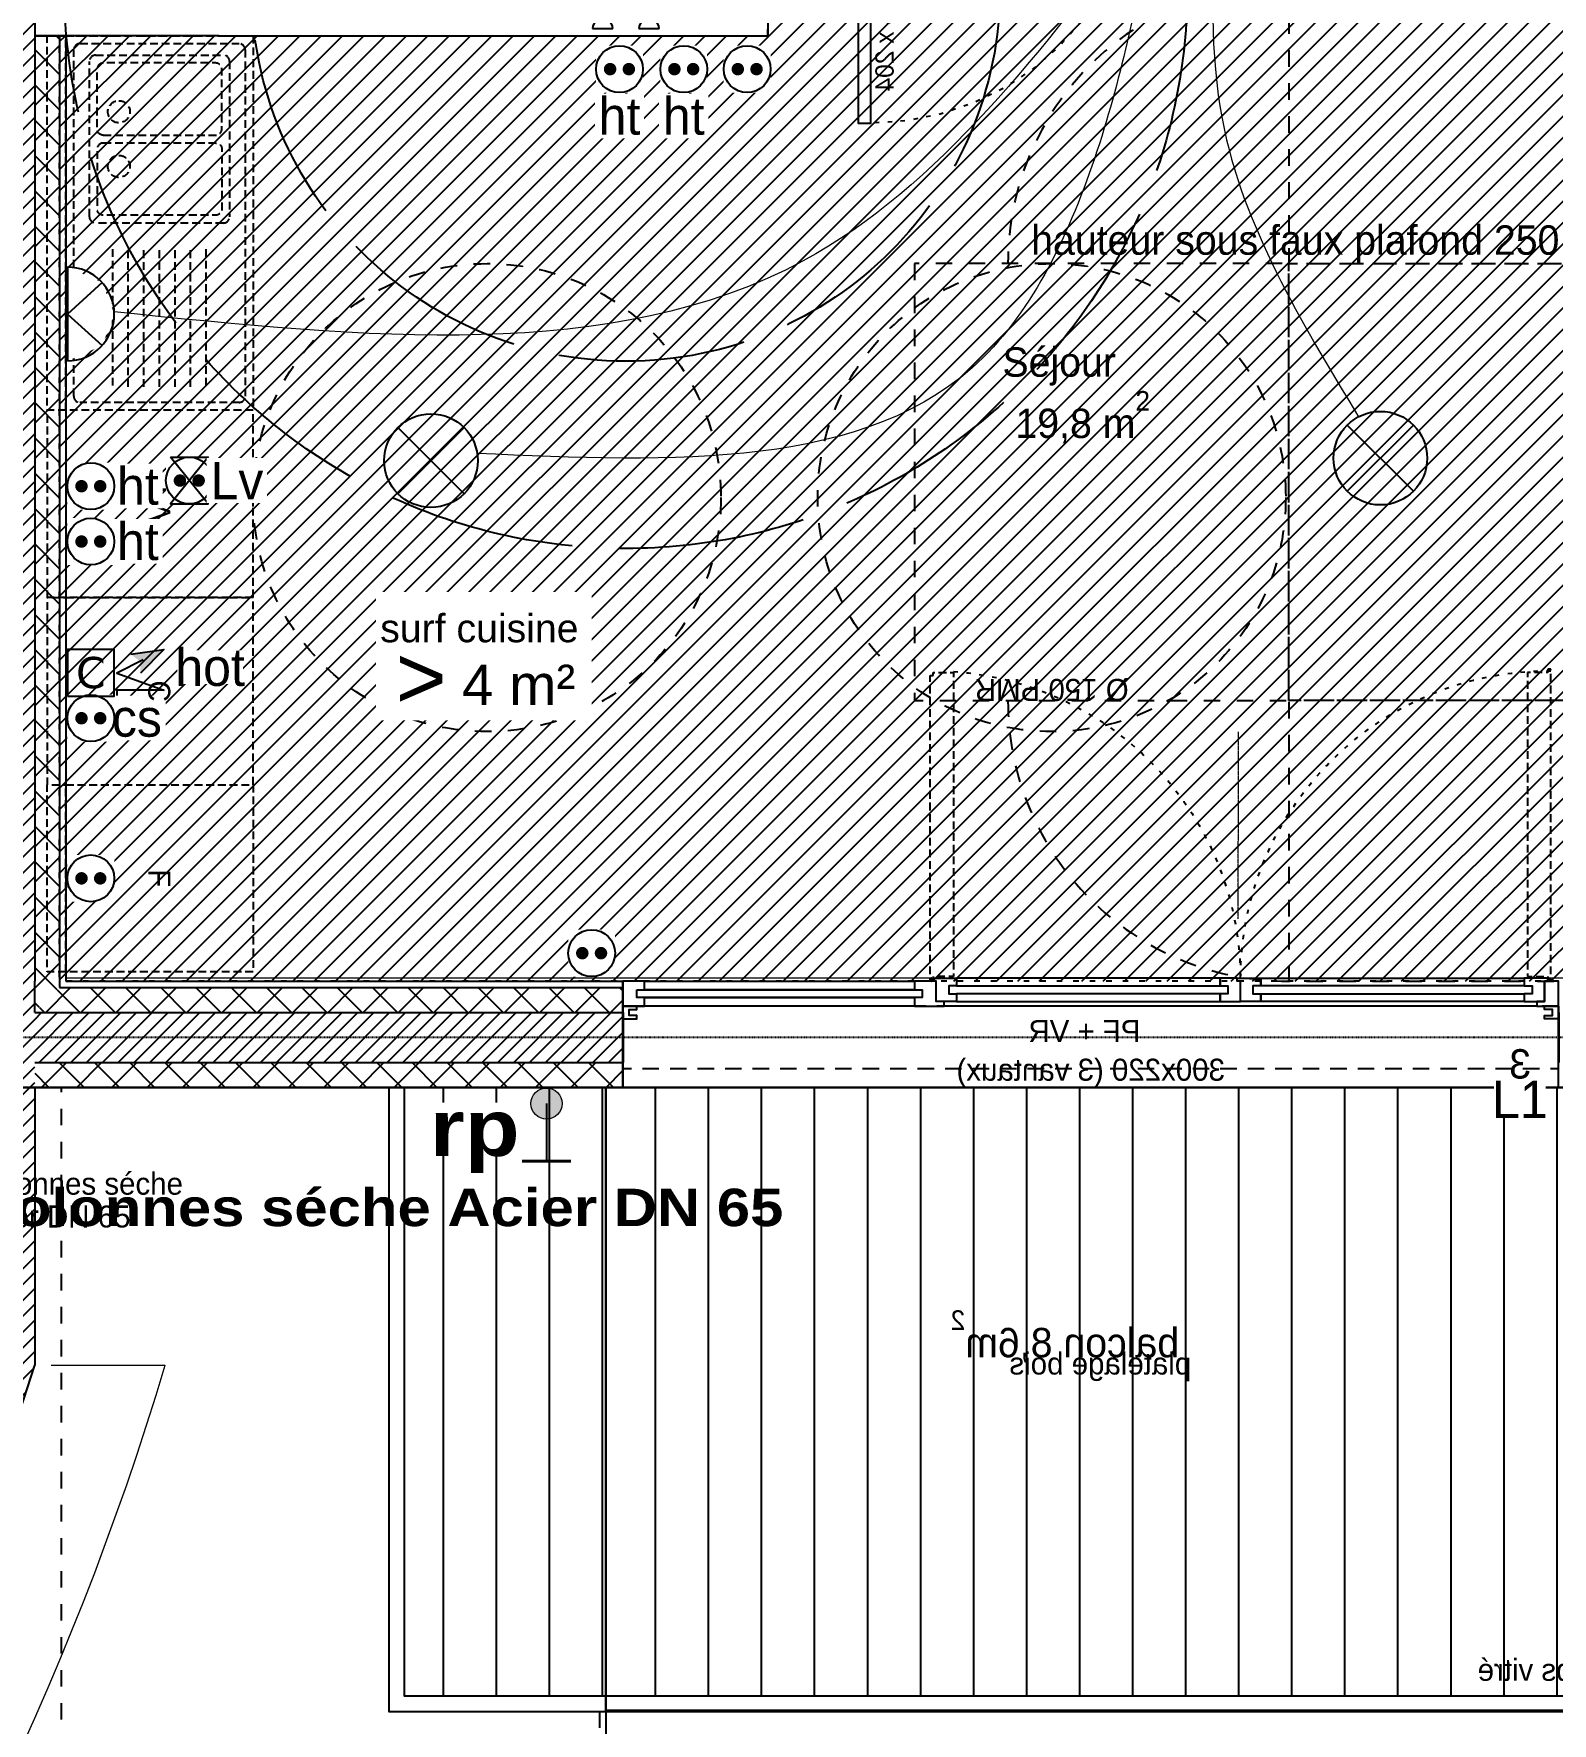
# Model space of a CAD drawing. Header units: centimetres. Extents: x -35664 to 50682, y -23001 to 23705.
# Drawn here: x 5020 to 5506, y 3314 to 3855 of the extents above; entities that cross this region are included whole.
import ezdxf

# ---------------------------------------------------------------- set-up
doc = ezdxf.new("R2010")
doc.units = ezdxf.units.CM
for name, pattern in [('ACAD_ISO02W100', [15, 12, -3]), ('ACAD_ISO03W100', [0.295276, 0.11811, -0.177165]), ('prlm_ef', [0.165, 0.1, -0.065]), ('Style de ligne -1', [0.41664, 0.20828, -0.20836]), ('Style de ligne -13', [0.147638, 0.098425, -0.049213]), ('Style de ligne -14', [0.147638, 0.098425, -0.049213]), ('Style de ligne -17', [0.347222, 0.20828, -0.138942]), ('Style de ligne -18', [0.164042, 0.054681, -0.109361]), ('Style de ligne -5', [0.20828, 0.069425, -0.138855]), ('VW-01', [0.41656, 0.20828, -0.20828])]:
    doc.linetypes.add(name, pattern=pattern)
doc.layers.add('01_poutres', color=252, linetype='Continuous', lineweight=20)
doc.layers.add('prlm-ELEC-CFO', color=1, linetype='Continuous', lineweight=25)
for name, color, linetype in [('B aménagement intérieur', 252, 'Continuous'), ('B Faux plafonds', 9, 'Continuous'), ('B Faux plafonds_Hatch', 9, 'Continuous'), ('B GÈnÈral_Hatch', 252, 'Continuous'), ('B Général', 252, 'Continuous'), ('C ANNOTATIONS-axes horizontaux', 252, 'Style de ligne -1'), ('C ANNOTATIONS-PMR', 252, 'Style de ligne -5'), ('C ANNOTATIONS-prestations', 252, 'Continuous'), ('C ANNOTATIONS-texte', 252, 'Continuous'), ('C ANNOTATIONS-texte surfaces', 252, 'Continuous'), ('D SURFACES-shab', 252, 'Continuous'), ('F REMPLISSAGE-vert foncé', 252, 'Continuous'), ('prlm-BA', 252, 'Continuous'), ('prlm-EAU-EF', 161, 'Continuous'), ('prlm-MOD', 64, 'Continuous'), ('prlm-VMC', 93, 'Continuous')]:
    doc.layers.add(name, color=color, linetype=linetype)
doc.layers.add('prlm-ZEROPLOT', color=254, linetype='Continuous', plot=False)
doc.layers.get('prlm-VMC').off()
doc.styles.add('Eurostile', font='Eurosti.TTF')
doc.styles.add('Eurostile (bold)', font='Eurostib.TTF')
doc.styles.add('Eurostile (italic)', font='Eurostib.TTF')
doc.styles.add('prlm-eau-ef', font='ariblk.ttf', dxfattribs={"height": 18})
doc.styles.add('prlm-elec-cfo', font='comic.ttf', dxfattribs={"height": 12})
doc.styles.add('prlm-sejc', font='arial.ttf', dxfattribs={"height": 20})
doc.styles.get("Standard").update_dxf_attribs({"font": 'isocp.shx', "height": 15})
pattern_1 = [(45, (0, 0), (2.4253472, -2.6458333), [])]
pattern_2 = [(135, (0, 0), (-5.656854, -5.656854), []), (225, (0, 0), (-5.656854, 5.656854), [])]
pattern_3 = [(-45, (0, 0), (5.656854, 5.656854), []), (45, (0, 0), (5.656854, -5.656854), [])]

# ---------------------------------------------------------------- blocks, each defined once
blk = doc.blocks.new('A 90.Balcon')
at = {"layer": 'B GÈnÈral_Hatch', "linetype": 'Continuous'}
h = blk.add_hatch(dxfattribs=at)
h.set_pattern_fill('H_BARDAGE V 150', color=256, style=0, pattern_type=2)
h.set_pattern_definition([(90, (0, 0), (17, 0), [])])
h.paths.add_polyline_path([(-220, 110), (220, 110), (220, -85), (-220, -85)])
at = {"layer": 'B Général', "linetype": 'Continuous', "flags": 128}
for points in [[(-225, 110), (225, 110), (225, -90), (-225, -90)], [(-220, 110), (220, 110), (220, -85), (-220, -85)]]:
    blk.add_lwpolyline(points, close=True, dxfattribs=at)
at = {"layer": 'C ANNOTATIONS-prestations', "line_spacing_factor": 0.894142, "style": 'Eurostile'}
for s, insert, char_height, attachment_point in [('balcon 8,6m{\\H0.6667x;\\S2 ^ ;}', (47.16, 38.55), 9.412, 3), ('platelage bois', (-32.26, 25.02), 7.059, 1), ('garde-corps vitré', (-194.9, -73.14), 7.059, 1)]:
    blk.add_mtext(s, dxfattribs=dict(at, insert=insert, char_height=char_height, attachment_point=attachment_point))
blk = doc.blocks.new('A 90.Lave Vaisselle')
at = {"layer": 'B Général', "linetype": 'Style de ligne -13', "ltscale": 25.4, "flags": 128}
blk.add_lwpolyline([(-30, 30), (-30, 36), (30, 36), (30, 30)], dxfattribs=at)
blk.add_lwpolyline([(-30, 30), (30, 30), (30, -30), (-30, -30)], close=True, dxfattribs=at)
at = {"layer": 'B Général', "insert": (0, 0), "char_height": 7.059, "attachment_point": 5, "line_spacing_factor": 0.894142, "style": 'Eurostile'}
blk.add_mtext('LV', dxfattribs=at)
blk = doc.blocks.new('A 90.Evier 120.60 T3 et +')
at = {"layer": 'B Général', "linetype": 'Style de ligne -13', "ltscale": 25.4}
for p, q in [((-57.5, -55.5), (-57.5, -4.5)), ((-55.5, -2.5), (55.5, -2.5)), ((57.5, -4.5), (57.5, -55.5)), ((0, -50.5), (0, -9.53)), ((2, -7.53), (51.79, -7.53)), ((18.98, -10), (18.98, -10)), ((53.79, -9.53), (53.79, -50.5)), ((-52.12, -15), (-7.88, -15)), ((-52.5, -20), (-7.5, -20)), ((-52.5, -25), (-7.5, -25)), ((-52.5, -30), (-7.5, -30)), ((-52.5, -35), (-7.5, -35)), ((-52.5, -40), (-7.5, -40)), ((-52.12, -45), (-7.88, -45)), ((25.65, -43.33), (25.65, -43.33)), ((51.79, -52.5), (2, -52.5)), ((9.17, -50), (9.17, -50)), ((55.5, -57.5), (-55.5, -57.5))]:
    blk.add_line(p, q, dxfattribs=at)
at = {"layer": 'B Général', "linetype": 'Style de ligne -13', "ltscale": 25.4, "flags": 128}
blk.add_lwpolyline([(-60, 0), (-60, 6), (60, 6), (60, 0)], dxfattribs=at)
blk.add_lwpolyline([(-60, 0), (60, 0), (60, -60), (-60, -60)], close=True, dxfattribs=at)
for points in [[(25.65, -12), (25.65, -48, -0.414212), (23.65, -50), (4.5, -50, -0.198914), (3.09, -49.41, -0.198914), (2.5, -48), (2.5, -12, -0.414214), (4.5, -10)], [(25.65, -12, 0.414212), (23.65, -10), (4.45, -10)], [(28.15, -12), (28.15, -48, 0.414212), (30.15, -50), (49.29, -50, 0.198914), (50.71, -49.41, 0.198914), (51.29, -48), (51.29, -12, 0.414214), (49.29, -10)], [(28.15, -12, -0.414212), (30.15, -10), (49.34, -10)]]:
    blk.add_lwpolyline(points, format="xyb", dxfattribs=at)
at = {"layer": 'B Général', "linetype": 'Style de ligne -13', "ltscale": 25.4}
for centre, start, end in [((-55.5, -4.5), 90, 180), ((55.5, -4.5), 0, 90), ((2, -9.53), 90, 180), ((51.79, -9.53), 0, 90), ((2, -50.5), 180, 270), ((51.79, -50.5), 270, 0), ((-55.5, -55.5), 180, 270), ((55.5, -55.5), 270, 0)]:
    blk.add_arc(centre, 2, start, end, dxfattribs=at)
for centre in [(18.15, -17), (35.65, -17)]:
    blk.add_ellipse(centre, major_axis=(3.54, 0), ratio=1, dxfattribs=at)
blk = doc.blocks.new('A 90.Frigo')
at = {"layer": 'B Général', "linetype": 'Style de ligne -13', "ltscale": 25.4, "flags": 128}
blk.add_lwpolyline([(-30, 30), (30, 30), (30, -30), (-30, -30)], close=True, dxfattribs=at)
blk.add_lwpolyline([(30, -30), (30, -36), (-30, -36), (-30, -30)], dxfattribs=at)
at = {"layer": 'B Général', "insert": (0, 0), "char_height": 7.06, "attachment_point": 5, "line_spacing_factor": 0.894142, "style": 'Eurostile'}
blk.add_mtext('F', dxfattribs=at)
blk = doc.blocks.new('A 90.Cuisson')
at = {"layer": 'B Général', "linetype": 'Style de ligne -13', "ltscale": 25.4, "flags": 128}
blk.add_lwpolyline([(-30, 30), (-30, 36), (30, 36), (30, 30)], dxfattribs=at)
blk.add_lwpolyline([(-30, 30), (30, 30), (30, -30), (-30, -30)], close=True, dxfattribs=at)
at = {"layer": 'B Général', "insert": (0, 0), "char_height": 7.06, "attachment_point": 5, "line_spacing_factor": 0.894142, "style": 'Eurostile'}
blk.add_mtext('C', dxfattribs=at)
blk = doc.blocks.new('A 90.Rond 150_PMR')
at = {"layer": 'B Général', "linetype": 'VW-01', "ltscale": 25.4}
blk.add_circle((0, 0), 75, dxfattribs=at)
at = {"layer": 'B Général', "insert": (-61.5, 0), "char_height": 7.059, "attachment_point": 5, "rotation": 90, "line_spacing_factor": 0.894142, "style": 'Eurostile (italic)'}
blk.add_mtext('Ø 150 PMR', dxfattribs=at)
blk = doc.blocks.new('A 90.PP 80')
at = {"layer": 'B Général', "flags": 128}
blk.add_lwpolyline([(-43, 2.5), (-43, 85.5), (-39, 85.5), (-39, 2.5)], close=True, dxfattribs=at)
at = {"layer": 'B Général', "linetype": 'Style de ligne -18', "ltscale": 25.4, "flags": 128}
blk.add_lwpolyline([(46, 2.5), (45.27, 13.33), (43.1, 23.98), (39.53, 34.26), (34.61, 44), (28.44, 53.03), (21.1, 61.19), (12.74, 68.35), (3.5, 74.38), (-6.47, 79.18), (-17, 82.67), (-27.91, 84.79), (-39, 85.5)], dxfattribs=at)
at = {"layer": 'B Général', "linetype": 'Continuous', "flags": 128}
for points in [[(-45, 2.5), (-43, 2.5), (-43, 0), (-40, 0), (-40, -2.5), (-45, -2.5)], [(48, 2.5), (46, 2.5), (46, 0), (43, 0), (43, -2.5), (48, -2.5), (48, -2.5), (48, -2.5), (48, 1.79), (48, 1.79)]]:
    blk.add_lwpolyline(points, close=True, dxfattribs=at)
at = {"layer": 'C ANNOTATIONS-prestations', "insert": (-37.5, 32.5), "char_height": 5.8825, "attachment_point": 1, "rotation": 90, "line_spacing_factor": 0.894142, "style": 'Eurostile'}
blk.add_mtext('PP 83 x 204', dxfattribs=at)
blk = doc.blocks.new('A 90.Groupe-12-1')
at = {"layer": 'B Général', "linetype": 'VW-01', "ltscale": 25.4}
blk.add_line((70, -114.99), (-70, -80.35), dxfattribs=at)
at = {"layer": 'B Général', "linetype": 'VW-01', "ltscale": 25.4, "flags": 128}
for points in [[(-70, 35), (70, 35), (70, -155), (-70, -155)], [(-70, -114.99), (70, -114.99), (70, -155), (-70, -155)]]:
    blk.add_lwpolyline(points, close=True, dxfattribs=at)
blk = doc.blocks.new('A 90.Lit 140.190_PMR 2')
at = {"layer": 'B Général', "linetype": 'VW-01', "ltscale": 25.4, "flags": 128}
for points in [[(70, 155), (-70, 155), (-70, 35), (70, 35)], [(-70, -155), (-70, 35), (-160, 35), (-160, -155)], [(160, -155), (160, 35), (70, 35), (70, -155)]]:
    blk.add_lwpolyline(points, close=True, dxfattribs=at)
at = {"layer": 'B Général', "linetype": 'VW-01', "ltscale": 25.4}
for centre, start, end in [((-70, 35), 90, 180), ((70, 35), 0, 90)]:
    blk.add_arc(centre, 90, start, end, dxfattribs=at)
at = {"layer": 'B Général'}
blk.add_blockref('A 90.Groupe-12-1', (0, 0), dxfattribs=at)
blk = doc.blocks.new('A 90.Groupe-13-1')
at = {"layer": 'B Faux plafonds_Hatch', "linetype": 'Continuous'}
h = blk.add_hatch(dxfattribs=at)
h.set_pattern_fill('F_P__SOFFITE', color=256, style=0, pattern_type=2)
h.set_pattern_definition([(45, (0, 0.2205), (-3.5277778, 3.3072917), [])])
h.paths.add_polyline_path([(5254.96, 3879.39), (5254.96, 3909.39), (5422.96, 3909.39), (5422.96, 3921.39), (5611.96, 3921.39), (5611.96, 3551.39), (5027.96, 3551.39), (5027.96, 3854.39), (5254.96, 3854.39)])
at = {"layer": 'B Faux plafonds', "linetype": 'Style de ligne -5', "ltscale": 25.4, "flags": 128}
blk.add_lwpolyline([(5254.96, 3879.39), (5254.96, 3909.39), (5422.96, 3909.39), (5422.96, 3921.39), (5611.96, 3921.39), (5611.96, 3551.39), (5027.96, 3551.39), (5027.96, 3854.39), (5254.96, 3854.39)], close=True, dxfattribs=at)
at = {"layer": 'B Général', "linetype": 'Continuous'}
for p, q in [((5254.96, 3909.39), (5254.96, 3854.39)), ((5078.96, 3854.39), (5019.96, 3854.39)), ((5078.96, 3854.39), (5254.96, 3854.39))]:
    blk.add_line(p, q, dxfattribs=at)
at = {"layer": 'B Général'}
blk.add_line((5029.96, 3854.39), (5029.96, 3734.39), dxfattribs=at)
at = {"layer": 'D SURFACES-shab', "lineweight": 18, "flags": 128}
blk.add_lwpolyline([(5029.96, 3552.39), (5029.96, 3854.39), (5254.96, 3854.39), (5254.96, 3909.39), (5422.96, 3909.39), (5422.96, 3921.27), (5611.96, 3921.27), (5611.96, 3552.39)], close=True, dxfattribs=at)
at = {"layer": 'F REMPLISSAGE-vert foncé', "linetype": 'Continuous'}
for p, q in [((5254.96, 3943.38), (5254.96, 3854.39)), ((5078.96, 3854.39), (5019.96, 3854.39)), ((5078.96, 3854.39), (5254.96, 3854.39))]:
    blk.add_line(p, q, dxfattribs=at)
at = {"layer": 'B aménagement intérieur', "xscale": -1, "rotation": 180}
blk.add_blockref('A 90.PP 80', (5326.95, 3911.89), dxfattribs=at)
at = {"layer": 'B Général'}
for name, p, rotation in [('A 90.Lit 140.190_PMR 2', (5456.96, 3711.39), 90), ('A 90.Evier 120.60 T3 et +', (5029.96, 3794.39), 90), ('A 90.Frigo', (5059.96, 3584.39), 270)]:
    blk.add_blockref(name, p, dxfattribs=dict(at, rotation=rotation))
at = {"layer": 'B Général', "xscale": -1, "rotation": 90}
for name, p in [('A 90.Lave Vaisselle', (5059.96, 3704.39)), ('A 90.Cuisson', (5059.96, 3644.39))]:
    blk.add_blockref(name, p, dxfattribs=at)
at = {"layer": 'C ANNOTATIONS-PMR', "ltscale": 25.4, "rotation": 90}
for p in [(5164.96, 3706.39), (5345.99, 3706.39)]:
    blk.add_blockref('A 90.Rond 150_PMR', p, dxfattribs=at)
at = {"layer": 'C ANNOTATIONS-prestations', "insert": (5339.4, 3781.39), "char_height": 9.412, "width": 186, "attachment_point": 7, "line_spacing_factor": 0.894142, "style": 'Eurostile (italic)'}
blk.add_mtext('hauteur sous faux plafond {\\fEurostile|b0|i0|c0|p0;250}', dxfattribs=at)
at = {"layer": 'C ANNOTATIONS-texte', "insert": (5348.39, 3742.29), "char_height": 9.412, "attachment_point": 8, "line_spacing_factor": 0.894142, "style": 'Eurostile'}
blk.add_mtext('Séjour', dxfattribs=at)
at = {"layer": 'C ANNOTATIONS-texte surfaces', "insert": (5355.93, 3740.55), "char_height": 9.412, "attachment_point": 2, "line_spacing_factor": 0.894142, "style": 'Eurostile'}
blk.add_mtext('19,8 m{\\H0.6667x;\\S2^ ;}', dxfattribs=at)
blk = doc.blocks.new('A 90.PF 300.220 + VR (3 vantaux)')
at = {"layer": 'B Général', "linetype": 'Continuous'}
for p, q in [((-150, 7), (-150, 17)), ((150, 7), (150, 17))]:
    blk.add_line(p, q, dxfattribs=at)
at = {"layer": 'B Général', "linetype": 'Continuous', "lineweight": 35}
for p, q in [((-150, 7), (-150, -9)), ((150, 7), (150, -9))]:
    blk.add_line(p, q, dxfattribs=at)
at = {"layer": 'B Général'}
blk.add_line((-143, 9), (47, 9), dxfattribs=at)
at = {"layer": 'B Général', "linetype": 'Style de ligne -14', "ltscale": 25.4, "flags": 128}
for points in [[(-147.5, 117), (-146.5, 117), (-146.5, 116), (-140, 116), (-140, 18.5), (-146.5, 18.5), (-146.5, 17.5), (-147.5, 17.5)], [(51.5, 115), (50.5, 115), (50.5, 116), (44, 116), (44, 18.5), (50.5, 18.5), (50.5, 17.5), (51.5, 17.5)]]:
    blk.add_lwpolyline(points, close=True, dxfattribs=at)
at = {"layer": 'B Général', "flags": 128}
for points in [[(-143, 10.5), (-143, 9), (-150, 9), (-150, 17), (-145.5, 17), (-145.5, 10.5)], [(-54.5, 18), (-139, 18), (-139, 15.5), (-54.5, 15.5)], [(-41.5, 18), (43, 18), (43, 15.5), (-41.5, 15.5)], [(56.5, 17), (56.5, 14.25), (54, 14.25), (54, 11.75), (56.5, 11.75), (56.5, 9), (47, 9), (47, 10.5), (49.5, 10.5), (49.5, 17)], [(143, 17), (56.5, 17), (56.5, 14.25), (143, 14.25)], [(145.5, 14.25), (143, 14.25), (143, 17), (150, 17), (150, 9), (143, 9), (143, 11.75), (145.5, 11.75)], [(-54.5, 13), (-139, 13), (-139, 10.5), (-54.5, 10.5)], [(-41.5, 13), (43, 13), (43, 10.5), (-41.5, 10.5)], [(145.5, 14.25), (54, 14.25), (54, 11.75), (145.5, 11.75)], [(143, 11.75), (56.5, 11.75), (56.5, 9), (143, 9)], [(-150, 9), (-150, 5), (-145.5, 5), (-145.5, 6), (-148, 6), (-148, 8), (-145.5, 8), (-145.5, 9)], [(150, 9), (150, 5), (145.5, 5), (145.5, 6), (148, 6), (148, 8), (145.5, 8), (145.5, 9)]]:
    blk.add_lwpolyline(points, close=True, dxfattribs=at)
at = {"layer": 'B Général', "linetype": 'Continuous', "flags": 128}
for points in [[(-139, 15.5), (-141.5, 15.5), (-141.5, 13), (-139, 13), (-139, 10.5), (-145.5, 10.5), (-145.5, 17), (-146.5, 17), (-146.5, 18), (-139, 18)], [(-54.5, 15.5), (-52, 15.5), (-52, 13), (-54.5, 13), (-54.5, 10.5), (-48, 10.5), (-48, 17), (-47, 17), (-47, 18), (-54.5, 18)], [(-41.5, 15.5), (-44, 15.5), (-44, 13), (-41.5, 13), (-41.5, 10.5), (-48, 10.5), (-48, 17), (-47, 17), (-47, 18), (-41.5, 18)], [(43, 15.5), (45.5, 15.5), (45.5, 13), (43, 13), (43, 10.5), (49.5, 10.5), (49.5, 17), (50.5, 17), (50.5, 18), (43, 18)]]:
    blk.add_lwpolyline(points, close=True, dxfattribs=at)
at = {"layer": 'B Général', "linetype": 'Style de ligne -17', "ltscale": 25.4, "flags": 128}
blk.add_lwpolyline([(-150, 9), (150, 9), (150, -11), (-150, -11)], close=True, dxfattribs=at)
at = {"layer": 'B Général', "flags": 128}
blk.add_lwpolyline([(150, -9), (150, -17), (-150, -17), (-150, -9)], dxfattribs=at)
at = {"layer": 'B Général'}
for centre in [(-147, 17.5), (51, 17.5)]:
    blk.add_circle(centre, 0.5, dxfattribs=at)
at = {"layer": 'B Général', "linetype": 'Style de ligne -18', "ltscale": 25.4}
for centre, start, end in [((-147, 17.5), 0.2938, 90.2879), ((51, 17.5), 94.0649, 179.7062)]:
    blk.add_arc(centre, 99, start, end, dxfattribs=at)
at = {"layer": 'B Général', "insert": (2, 4.58), "char_height": 7.059, "attachment_point": 2, "rotation": 360, "line_spacing_factor": 0.894142, "style": 'Eurostile'}
blk.add_mtext('PF + VR', dxfattribs=at)
at = {"layer": 'C ANNOTATIONS-prestations', "rotation": 360, "line_spacing_factor": 0.894142}
for s, insert, char_height, attachment_point, style in [('3', (-141.15, -4.77), 9.41, 1, 'Eurostile (bold)'), ('300x220 (3 vantaux) ', (0, -7.82), 7.059, 2, 'Eurostile')]:
    blk.add_mtext(s, dxfattribs=dict(at, insert=insert, char_height=char_height, attachment_point=attachment_point, style=style))
blk = doc.blocks.new('xi.EA')
at = {"layer": 'prlm-ZEROPLOT', "color": 250, "linetype": 'ACAD_ISO03W100', "lineweight": 0, "ltscale": 0.2}
blk.add_lwpolyline([(0, 0), (0, 60)], dxfattribs=at)
blk = doc.blocks.new('xi.hot')
at = {"layer": 'prlm-ELEC-CFO', "lineweight": 5}
blk.add_hatch(color=0, dxfattribs=at).paths.add_polyline_path([(-3, 6), (-0.1, 3.7), (0, 0), (7.5, 7.5)])
at = {"layer": 'prlm-ELEC-CFO', "color": 0}
for points in [[(-3, 6), (7.5, 7.5), (0, 0)], [(0.95, 4.23), (-7.5, 0), (7.5, -5.5), (-7.5, -5.5), (-7.5, -7.5), (7.5, -7.5)]]:
    blk.add_lwpolyline(points, dxfattribs=at)
blk = doc.blocks.new('xi.PCS')
at = {"color": 0, "lineweight": 5}
blk.add_wipeout([(-7.5, -7.5), (7.5, -7.5), (7.5, 7.5), (-7.5, 7.5)], dxfattribs=at).dxf.layer = 'prlm-ELEC-CFO'
at = {"layer": 'prlm-ELEC-CFO', "color": 0, "linetype": 'ByBlock', "lineweight": 5, "const_width": 2}
for points in [[(-4, 0, 1), (-2, 0, 1)], [(2, 0, 1), (4, 0, 1)]]:
    blk.add_lwpolyline(points, format="xyb", close=True, dxfattribs=at)
at = {"layer": 'prlm-ELEC-CFO', "color": 0, "linetype": 'ByBlock', "lineweight": -2}
blk.add_circle((0, 0), 7.5, dxfattribs=at)
blk = doc.blocks.new('xi.SF32')
at = {"layer": 'prlm-ELEC-CFO', "color": 0, "flags": 128}
blk.add_lwpolyline([(-7.5, -7.5), (7.5, -7.5), (7.5, 7.5), (-7.5, 7.5)], close=True, dxfattribs=at)
at = {"layer": 'prlm-ELEC-CFO', "color": 0, "linetype": 'ByBlock', "insert": (0, 0), "char_height": 10, "width": 11.36, "attachment_point": 5}
blk.add_mtext('{\\fVerdana|b0|i0|c0|p34;C}', dxfattribs=at)
blk = doc.blocks.new('xi.LVrob')
at = {"layer": 'prlm-EAU-EF', "color": 0}
blk.add_lwpolyline([(-6, 7.5), (6, 7.5), (-6, -7.5), (6, -7.5)], close=True, dxfattribs=at)
blk = doc.blocks.new('xi.LV')
at = {"color": 0, "lineweight": 5}
blk.add_wipeout([(-7.5, -7.5), (7.5, -7.5), (7.5, 7.5), (-7.5, 7.5)], dxfattribs=at).dxf.layer = 'prlm-ELEC-CFO'
at = {"layer": 'prlm-ELEC-CFO', "color": 0, "linetype": 'ByBlock', "lineweight": 5, "const_width": 2}
for points in [[(-4, 0, 1), (-2, 0, 1)], [(2, 0, 1), (4, 0, 1)]]:
    blk.add_lwpolyline(points, format="xyb", close=True, dxfattribs=at)
at = {"layer": 'prlm-ELEC-CFO', "color": 0, "linetype": 'ByBlock', "lineweight": -2}
blk.add_circle((0, 0), 7.5, dxfattribs=at)
blk = doc.blocks.new('xi.PC')
at = {"color": 0, "lineweight": 5}
blk.add_wipeout([(-7.5, -7.5), (7.5, -7.5), (7.5, 7.5), (-7.5, 7.5)], dxfattribs=at).dxf.layer = 'prlm-ELEC-CFO'
at = {"layer": 'prlm-ELEC-CFO', "color": 0, "linetype": 'ByBlock', "lineweight": 5, "const_width": 2}
for points in [[(-4, 0, 1), (-2, 0, 1)], [(2, 0, 1), (4, 0, 1)]]:
    blk.add_lwpolyline(points, format="xyb", close=True, dxfattribs=at)
at = {"layer": 'prlm-ELEC-CFO', "color": 0, "linetype": 'ByBlock', "lineweight": -2}
blk.add_circle((0, 0), 7.5, dxfattribs=at)
blk = doc.blocks.new('xi.PCHT')
at = {"color": 0, "lineweight": 5}
blk.add_wipeout([(-7.5, -7.5), (7.5, -7.5), (7.5, 7.5), (-7.5, 7.5)], dxfattribs=at).dxf.layer = 'prlm-ELEC-CFO'
at = {"layer": 'prlm-ELEC-CFO', "color": 0, "linetype": 'ByBlock', "lineweight": 5, "const_width": 2}
for points in [[(-4, 0, 1), (-2, 0, 1)], [(2, 0, 1), (4, 0, 1)]]:
    blk.add_lwpolyline(points, format="xyb", close=True, dxfattribs=at)
at = {"layer": 'prlm-ELEC-CFO', "color": 0, "linetype": 'ByBlock', "lineweight": -2}
blk.add_circle((0, 0), 7.5, dxfattribs=at)
blk = doc.blocks.new('xi.PTCE')
at = {"layer": 'prlm-ELEC-CFO', "color": 0}
for points in [[(-10.61, 10.61), (10.61, -10.61)], [(10.61, 10.61), (-10.61, -10.61)]]:
    blk.add_lwpolyline(points, dxfattribs=at)
at = {"layer": 'prlm-ELEC-CFO', "color": 0, "linetype": 'ByBlock'}
blk.add_circle((0, 0), 15, dxfattribs=at)
blk = doc.blocks.new('xi.ECAP')
at = {"color": 0}
blk.add_wipeout([(-15, 0), (-10.13, 11.06), (0, 15), (10.13, 11.06), (15, 0)], dxfattribs=at).dxf.layer = 'prlm-ELEC-CFO'
at = {"layer": 'prlm-ELEC-CFO', "color": 0, "linetype": 'ByBlock', "lineweight": -2, "flags": 128}
blk.add_lwpolyline([(15, 0, 1), (-15, 0)], format="xyb", close=True, dxfattribs=at)
at = {"layer": 'prlm-ELEC-CFO', "color": 0}
blk.add_lwpolyline([(-10.13, 11.06), (0, 0), (10.13, 11.06)], dxfattribs=at)
blk = doc.blocks.new('xi.4m²')
at = {"color": 0}
blk.add_wipeout([(-34.54, 20.54), (34.54, 20.54), (34.54, -20.54), (-34.54, -20.54)], dxfattribs=at).dxf.layer = 'prlm-ELEC-CFO'
at = {"layer": 'prlm-ELEC-CFO', "color": 0, "attachment_point": 6, "line_spacing_factor": 0.8, "style": 'prlm-sejc'}
for s, insert, char_height in [('surf cuisine', (30.36, 8.9), 9), ('4 m²', (29.31, -9.19), 13)]:
    blk.add_mtext(s, dxfattribs=dict(at, insert=insert, char_height=char_height))
at = {"layer": 'prlm-ELEC-CFO', "color": 0, "style": 'prlm-sejc', "flags": 8}
blk.add_attdef('?', (-28.3, -16.79), '', height=20, dxfattribs=at)
blk = doc.blocks.new('xi.dchrob')
at = {"layer": 'prlm-MOD', "color": 161}
for p, q in [((8.16, -2.3), (8.16, 2.3)), ((13.38, 1.16), (13.38, -1.16))]:
    blk.add_line(p, q, dxfattribs=at)
for points in [[(0, 10.66), (0, 4.16)], [(4.19, -5.66), (4.19, 5.66)], [(5.77, 7.56), (8.16, 2.38)], [(0, -4.16), (0, -10.66)], [(5.77, -7.26), (8.16, -2.37)]]:
    blk.add_lwpolyline(points, dxfattribs=at)
for points in [[(2.5, 9.16), (4.19, 9.16), (4.19, 5.66), (2.5, 5.66)], [(13.38, -2.37), (8.16, -2.37), (8.16, 2.38), (13.38, 2.38)], [(2.5, -5.66), (4.19, -5.66), (4.19, -9.16), (2.5, -9.16)]]:
    blk.add_lwpolyline(points, close=True, dxfattribs=at)
for centre, radius, start, end in [((0, 7.41), 3.25, 32.579, 90), ((0, 7.41), 3.25, 270, 327.421), ((4.65, 7.56), 1.13, 0, 114.0743), ((0, -7.41), 3.25, 32.579, 90), ((0, -7.41), 3.25, 270, 327.421), ((4.65, -7.26), 1.13, 245.9257, 360)]:
    blk.add_arc(centre, radius, start, end, dxfattribs=at)
at = {"layer": 'prlm-ZEROPLOT', "color": 253, "linetype": 'ACAD_ISO02W100', "ltscale": 5}
for radius in [180, 120]:
    blk.add_circle((13.38, 0), radius, dxfattribs=at)
blk = doc.blocks.new('A 90.A$C29DF6A38')
at = {"layer": '01_poutres', "color": 0, "ltscale": 3}
blk.add_lwpolyline([(190.24, -1098.05), (226.83, -1098.05)], dxfattribs=at)
blk.add_arc((-682, -826.08), 948.65, 268.09005, 343.33995, dxfattribs=at)
blk = doc.blocks.new('xi.rp')
at = {"layer": 'prlm-EAU-EF', "lineweight": 5}
h = blk.add_hatch(color=0, dxfattribs=at)
edge = h.paths.add_edge_path()
edge.add_arc((0, 5), 5, 0, 360)
at = {"layer": 'prlm-EAU-EF', "color": 0, "const_width": 1, "flags": 128}
blk.add_lwpolyline([(-7.82, 23.46), (7.82, 23.46)], dxfattribs=at)
at = {"layer": 'prlm-EAU-EF', "color": 0, "flags": 128}
blk.add_lwpolyline([(0, 5), (0, 23.46)], dxfattribs=at)
at = {"layer": 'prlm-EAU-EF', "color": 0, "lineweight": 5}
blk.add_circle((0, 5), 5, dxfattribs=at)

msp = doc.modelspace()

# ---------------------------------------------------------------- hatches: boundary and pattern name
at = {"layer": 'B GÈnÈral_Hatch', "linetype": 'Continuous'}
h = msp.add_hatch(dxfattribs=at)
h.set_pattern_fill('50_BETON', color=256, style=0, pattern_type=2)
h.set_pattern_definition(pattern_1)
h.paths.add_polyline_path([(4999.962, 3431.428), (5019.962, 3428.339), (5019.962, 4134.389), (4999.962, 4134.389)])
h = msp.add_hatch(dxfattribs=at)
h.set_pattern_fill('50_BETON', color=256, style=0, pattern_type=2)
h.set_pattern_definition(pattern_1)
edge = h.paths.add_edge_path()
edge.add_line((5019.962, 3428.339), (4999.962, 3431.428))
edge.add_arc((4150.95, 3701.724), 891, 282.059505, 342.340299, ccw=False)
edge.add_line((4337.105, 2830.388), (4337.105, 2830.388))
edge.add_arc((4150.95, 3701.724), 891, 221.77871, 282.059505, ccw=False)
edge.add_line((3486.511, 3108.091), (3486.511, 3108.091))
edge.add_arc((4150.95, 3701.724), 891, 161.497915, 221.77871, ccw=False)
edge.add_line((3306.004, 3984.474), (3306.004, 3984.474))
edge.add_line((3306.004, 3984.474), (3286.945, 3990.543))
edge.add_arc((4150.95, 3701.724), 911, 161.516326, 221.85647)
edge.add_arc((4150.95, 3701.724), 911, 221.85647, 282.196613)
edge.add_arc((4150.95, 3701.724), 911, 282.196613, 342.536757)
h = msp.add_hatch(dxfattribs=at)
h.set_pattern_fill('02_ISOLANT', color=256, angle=90, style=0, pattern_type=2)
h.set_pattern_definition(pattern_2)
h.paths.add_polyline_path([(5019.964, 3541.389), (5027.964, 3549.389), (5027.964, 3854.389), (5019.964, 3854.389)])
h = msp.add_hatch(dxfattribs=at)
h.set_pattern_fill('02_ISOLANT', color=256, angle=90, style=0, pattern_type=2)
h.set_pattern_definition(pattern_2)
h.paths.add_polyline_path([(5019.962, 3541.389), (5019.964, 3541.389), (5019.964, 3549.389), (5019.962, 3549.389)])
h = msp.add_hatch(dxfattribs=at)
h.set_pattern_fill('02_ISOLANT', color=256, angle=-90, style=0, pattern_type=2)
h.set_pattern_definition(pattern_3)
h.paths.add_polyline_path([(5208.484, 3549.389), (5027.964, 3549.389), (5019.964, 3541.389), (5208.484, 3541.389)])
h = msp.add_hatch(dxfattribs=at)
h.set_pattern_fill('50_BETON', color=256, style=0, pattern_type=2)
h.set_pattern_definition(pattern_1)
h.paths.add_polyline_path([(5208.484, 3541.389), (5019.962, 3541.389), (5019.962, 3525.389), (5208.484, 3525.389)])
h = msp.add_hatch(dxfattribs=at)
h.set_pattern_fill('02_ISOLANT', color=256, angle=-90, style=0, pattern_type=2)
h.set_pattern_definition(pattern_3)
h.paths.add_polyline_path([(5208.484, 3525.389), (5019.962, 3525.389), (5019.962, 3517.389), (5208.484, 3517.389)])

# ---------------------------------------------------------------- linework, layer by layer
at = {"layer": 'B Général', "linetype": 'Continuous', "lineweight": 18}
for p, q in [((5019.962, 4134.389), (5019.962, 3551.389)), ((5019.962, 3541.389), (5019.964, 3541.389)), ((5019.964, 3541.389), (5208.484, 3541.389)), ((5019.962, 3525.389), (5208.484, 3525.389)), ((5019.962, 3517.389), (5019.962, 3428.339))]:
    msp.add_line(p, q, dxfattribs=at)
at = {"layer": 'B Général', "linetype": 'Continuous'}
for p, q in [((5019.962, 4134.389), (5019.962, 3551.389)), ((5019.964, 3854.389), (5019.964, 3551.389)), ((5019.964, 3854.389), (5019.964, 3551.389)), ((5019.964, 3854.389), (5029.964, 3854.389)), ((5027.964, 3854.389), (5027.964, 3549.389)), ((5029.964, 3854.389), (5029.964, 3551.389)), ((5029.964, 3854.389), (5029.964, 3551.389)), ((5019.962, 3551.389), (5019.964, 3551.389)), ((5019.962, 3551.389), (5019.964, 3551.389)), ((5019.962, 3549.389), (5019.964, 3549.389)), ((5019.962, 3549.389), (5019.964, 3549.389)), ((5019.964, 3541.389), (5019.964, 3551.389)), ((5027.964, 3549.389), (5208.484, 3549.389)), ((5027.964, 3549.389), (5208.484, 3549.389)), ((5029.964, 3551.389), (5208.484, 3551.389)), ((5029.964, 3551.389), (5208.484, 3551.389)), ((5208.484, 3517.389), (5208.484, 3551.389)), ((5019.962, 3541.389), (5019.964, 3541.389)), ((5019.964, 3541.389), (5208.484, 3541.389)), ((5019.962, 3525.389), (5208.484, 3525.389)), ((5019.962, 3517.389), (5019.962, 3428.339)), ((5019.962, 3517.389), (5208.484, 3517.389)), ((5019.962, 3517.389), (5208.484, 3517.389))]:
    msp.add_line(p, q, dxfattribs=at)
at = {"layer": 'B Général', "linetype": 'VW-01', "ltscale": 25.4}
msp.add_line((5201.041, 3317.389), (5201.041, 2568.403), dxfattribs=at)
at = {"layer": 'B Général', "linetype": 'VW-01', "ltscale": 25.4, "flags": 128}
msp.add_lwpolyline([(3823.047, 2592.403), (4999.96, 2592.403), (4999.96, 3517.389), (5028.465, 3517.389), (5028.465, 2568.498)], dxfattribs=at)
at = {"layer": 'B Général', "linetype": 'Continuous', "lineweight": 18}
msp.add_arc((4150.95, 3701.724), 911, 161.516326, 342.536757, dxfattribs=at)
at = {"layer": 'B Général', "linetype": 'Continuous'}
msp.add_arc((4150.95, 3701.724), 911, 248.903588, 342.536757, dxfattribs=at)
at = {"layer": 'C ANNOTATIONS-axes horizontaux'}
msp.add_line((12370.813, 3533.389), (2960.813, 3533.389), dxfattribs=at)
msp.add_line((12370.813, 3533.389), (2960.813, 3533.389), dxfattribs=at)
at = {"layer": 'prlm-ELEC-CFO', "lineweight": 13}
msp.add_spline([(5398.199, 3893.891), (5400.693, 3827.321), (5444.343, 3732.299)], degree=3, dxfattribs=at)
at = {"layer": 'prlm-ZEROPLOT'}
for points in [[(4931.965, 3517.389), (5203.041, 3517.389), (5203.041, 2568.403), (4931.965, 2568.403)], [(7638.484, 3317.639), (5203.041, 3317.639), (5203.041, 3517.389), (7638.484, 3517.389)]]:
    msp.add_lwpolyline(points, close=True, dxfattribs=at)
at = {"layer": 'prlm-ZEROPLOT', "ltscale": 25}
msp.add_lwpolyline([(6215.888, 3517.389), (4931.965, 3517.389), (4931.965, 2568.403)], dxfattribs=at)

# ---------------------------------------------------------------- block references
at = {"layer": 'B aménagement intérieur'}
msp.add_blockref('A 90.Groupe-13-1', (0, 0), dxfattribs=at)
at = {"layer": 'B Général', "xscale": -1}
for name, p in [('A 90.PF 300.220 + VR (3 vantaux)', (5358.484, 3534.389)), ('A 90.Balcon', (5358.434, 3407.389))]:
    msp.add_blockref(name, p, dxfattribs=at)
at = {"layer": 'prlm-EAU-EF'}
msp.add_blockref('xi.LVrob', (5069.519, 3711.85), dxfattribs=at)
at = {"layer": 'prlm-EAU-EF', "rotation": 179.9445044550223}
msp.add_blockref('xi.rp', (5184.059, 3517.18), dxfattribs=at)
at = {"layer": 'prlm-ELEC-CFO'}
for name, p in [('xi.PTCE', (5146.982, 3718.244)), ('xi.PTCE', (5451.35, 3719.037)), ('xi.hot', (5053.829, 3650.168))]:
    msp.add_blockref(name, p, dxfattribs=at)
at = {"layer": 'prlm-VMC', "rotation": 359.9853728350205}
msp.add_blockref('xi.EA', (5405.804, 3571.389), dxfattribs=at)

# ---------------------------------------------------------------- texts
at = {"layer": 'C ANNOTATIONS-prestations', "insert": (4999.788, 3490.045), "char_height": 7.059, "width": 85.21167, "attachment_point": 1, "rotation": 0, "line_spacing_factor": 0.894142, "style": 'Eurostile'}
msp.add_mtext('Colonnes séche Acier DN 65', dxfattribs=at)
at = {"layer": 'prlm-EAU-EF', "linetype": 'prlm_ef', "ltscale": 100, "insert": (4999.788, 3484.906), "char_height": 12, "width": 543.68527, "attachment_point": 1, "rotation": 0, "style": 'prlm-eau-ef'}
msp.add_mtext('Colonnes séche Acier DN 65', dxfattribs=at)

# ---------------------------------------------------------------- next in the draw order: block references
at = {"layer": 'prlm-ELEC-CFO'}
for p in [(5248.357, 3843.704), (5037.964, 3584.369), (5198.505, 3560.389)]:
    msp.add_blockref('xi.PC', p, dxfattribs=at)
msp.add_blockref('xi.4m²', (5163.942, 3655.569), dxfattribs=at).add_auto_attribs({'?': '>'})

# ---------------------------------------------------------------- next in the draw order: texts
at = {"layer": 'prlm-EAU-EF', "lineweight": 20, "insert": (5084.802, 3711.85), "char_height": 12, "attachment_point": 5, "line_spacing_factor": 0.8, "style": 'prlm-elec-cfo', "bg_fill": 3, "box_fill_scale": 1.1, "bg_fill_color": 256, "bg_fill_transparency": 0}
msp.add_mtext('Lv', dxfattribs=at)
at = {"layer": 'prlm-ELEC-CFO', "lineweight": 20, "char_height": 12, "line_spacing_factor": 0.8, "style": 'prlm-elec-cfo', "bg_fill": 3, "bg_fill_color": 256, "bg_fill_transparency": 0}
for s, insert, attachment_point, box_fill_scale in [('ht', (5207.427, 3828.628), 5, 1.1), ('ht', (5228.029, 3828.628), 5, 1.1), ('ht', (5053.041, 3692.303), 5, 1.1), ('hot', (5076.198, 3658.031), 2, 0.95), ('cs', (5052.709, 3635.684), 5, 1.1), ('L1', (5496.057, 3519.525), 2, 0.95)]:
    msp.add_mtext(s, dxfattribs=dict(at, insert=insert, attachment_point=attachment_point, box_fill_scale=box_fill_scale))

# ---------------------------------------------------------------- next in the draw order: block references
at = {"layer": 'prlm-ELEC-CFO'}
for name, p in [('xi.PCHT', (5207.427, 3843.704)), ('xi.PCHT', (5228.029, 3843.704)), ('xi.PCHT', (5037.964, 3692.303)), ('xi.PCS', (5037.964, 3635.684))]:
    msp.add_blockref(name, p, dxfattribs=at)

# ---------------------------------------------------------------- next in the draw order: texts
at = {"layer": 'prlm-ELEC-CFO', "lineweight": 20, "insert": (5084.802, 3711.85), "char_height": 12, "attachment_point": 5, "line_spacing_factor": 0.8, "style": 'prlm-elec-cfo', "bg_fill": 3, "box_fill_scale": 1.1, "bg_fill_color": 256, "bg_fill_transparency": 0}
msp.add_mtext('Lv', dxfattribs=at)

# ---------------------------------------------------------------- next in the draw order: linework, layer by layer
at = {"layer": 'prlm-ELEC-CFO', "lineweight": 13}
for points in [[(5377.158, 3894.894), (5266.36, 3782.28), (5045.469, 3765.926)], [(5378.807, 3893.983), (5361.257, 3819.804), (5324.018, 3751.263), (5161.803, 3720.551)]]:
    msp.add_spline(points, degree=3, dxfattribs=at)

# ---------------------------------------------------------------- next in the draw order: block references
at = {"layer": 'prlm-ELEC-CFO'}
for name, p in [('xi.LV', (5069.519, 3711.85)), ('xi.SF32', (5037.964, 3650.225))]:
    msp.add_blockref(name, p, dxfattribs=at)

# ---------------------------------------------------------------- next in the draw order: block references
at = {"layer": 'prlm-ELEC-CFO', "rotation": 270}
msp.add_blockref('xi.ECAP', (5030.485, 3765.23), dxfattribs=at)

# ---------------------------------------------------------------- next in the draw order: texts
at = {"layer": 'prlm-ELEC-CFO', "lineweight": 20, "insert": (5053.041, 3710.043), "char_height": 12, "attachment_point": 5, "line_spacing_factor": 0.8, "style": 'prlm-elec-cfo', "bg_fill": 3, "box_fill_scale": 1.1, "bg_fill_color": 256, "bg_fill_transparency": 0}
msp.add_mtext('ht', dxfattribs=at)

# ---------------------------------------------------------------- next in the draw order: block references
at = {"layer": 'prlm-EAU-EF'}
msp.add_blockref('xi.LVrob', (5069.519, 3711.85), dxfattribs=at)
at = {"layer": 'prlm-ELEC-CFO'}
msp.add_blockref('xi.PCHT', (5037.964, 3710.043), dxfattribs=at)

# ---------------------------------------------------------------- next in the draw order: block references
at = {"layer": 'prlm-BA'}
msp.add_blockref('A 90.A$C29DF6A38', (4834.965, 4526.389), dxfattribs=at)
at = {"layer": 'prlm-MOD', "rotation": 90}
msp.add_blockref('xi.dchrob', (5209.466, 3856.719), dxfattribs=at)

# ---------------------------------------------------------------- next in the draw order: texts
at = {"layer": 'prlm-EAU-EF', "lineweight": 20, "line_spacing_factor": 0.8, "bg_fill": 3, "bg_fill_color": 256, "bg_fill_transparency": 0}
for s, insert, char_height, attachment_point, style, box_fill_scale in [('Lv', (5084.802, 3711.85), 12, 5, 'prlm-elec-cfo', 1.1), ('rp', (5161.02, 3513.387), 18, 2, 'prlm-eau-ef', 0.95)]:
    msp.add_mtext(s, dxfattribs=dict(at, insert=insert, char_height=char_height, attachment_point=attachment_point, style=style, box_fill_scale=box_fill_scale))

# ---------------------------------------------------------------- next in the draw order: block references
at = {"layer": 'prlm-EAU-EF', "rotation": 179.9445044550223}
msp.add_blockref('xi.rp', (5184.059, 3517.18), dxfattribs=at)

doc.saveas('drawing.dxf')
